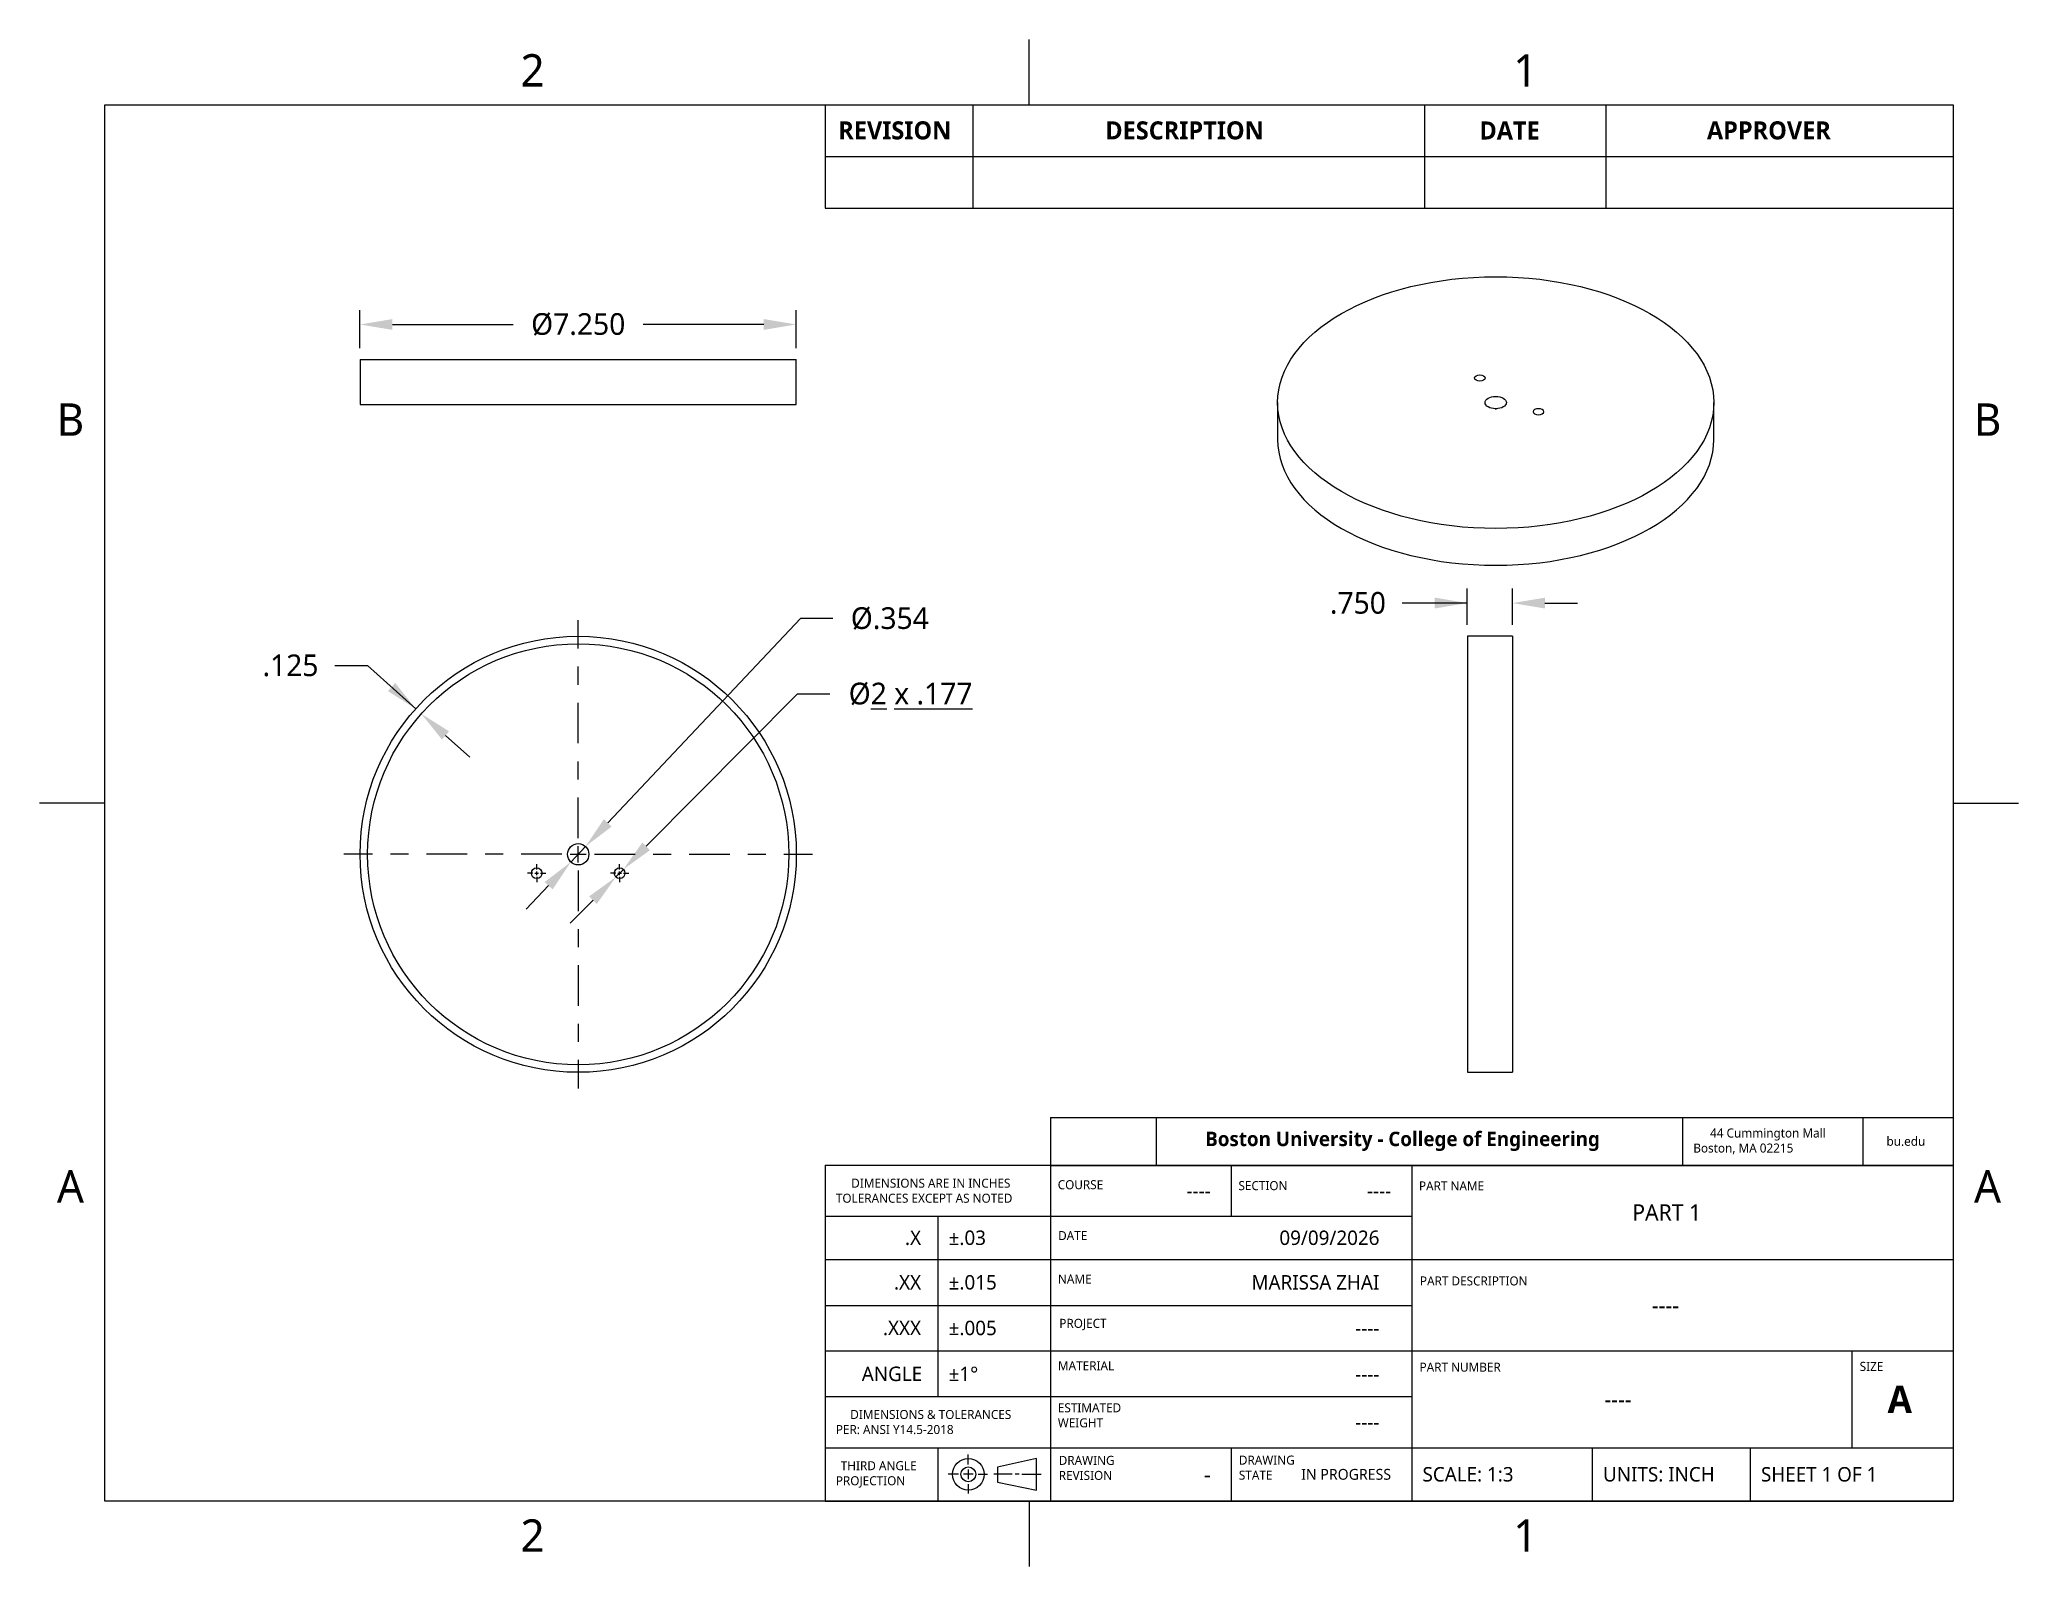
# Model space of a CAD drawing. Extents: x 0 to 11, y 0 to 8.5.
import ezdxf

# ---------------------------------------------------------------- set-up
doc = ezdxf.new("R2010")
doc.units = 0
doc.header["$LTSCALE"] = 0.5
doc.header["$MEASUREMENT"] = 0
doc.header["$PDMODE"] = 33
doc.header["$PDSIZE"] = 0.03937
doc.linetypes.add('CENTER', pattern=[0.72, 0.45, -0.09, 0.09, -0.09])
doc.layers.get('DEFPOINTS').update_dxf_attribs({"linetype": 'CONTINUOUS'})
for name, color, linetype in [('ANNOTATION_TEXT', 7, 'CONTINUOUS'), ('BORDER_FRAME', 7, 'CONTINUOUS'), ('BORDER_ZONES', 7, 'CONTINUOUS'), ('CENTERMARKS', 7, 'CONTINUOUS'), ('TABLES', 7, 'CONTINUOUS'), ('TITLE_BLOCK', 7, 'CONTINUOUS'), ('VISIBLE', 7, 'CONTINUOUS')]:
    doc.layers.add(name, color=color, linetype=linetype)
doc.styles.add('ONSHAPE-CUSTOM-STYLE-NOTE_', font='NotoSans-Regular.ttf')
doc.styles.add('ONSHAPE-STANDARD', font='NotoSans-Regular.ttf')
doc.styles.add('ONSHAPE-STANDARD-DIMENSION', font='')
doc.styles.add('ONSHAPE-STANDARD-TABLE-DAT', font='NotoSans-Regular.ttf')
doc.styles.get('ONSHAPE-STANDARD-DIMENSION').set_extended_font_data('Noto Sans')
doc.dimstyles.new('ONSHAPE-STANDARD$0', dxfattribs={"dimtxt": 0.12, "dimasz": 0.18, "dimexe": 0.08, "dimexo": 0.0625, "dimgap": 0.09, "dimtad": 0, "dimtih": 1, "dimtoh": 1, "dimdec": 3, "dimzin": 7, "dimtxsty": 'ONSHAPE-STANDARD-DIMENSION', "dimcen": 0.09, "dimclrd": 7, "dimclre": 7, "dimclrt": 7, "dimadec": 1, "dimazin": 3, "dimtfac": 1, "dimtdec": 3, "dimtofl": 0, "dimtmove": 0, "dimatfit": 3, "dimtolj": 1, "dimtzin": 7})
doc.dimstyles.new('ONSHAPE-STANDARD$3', dxfattribs={"dimtxt": 0.12, "dimasz": 0.18, "dimexe": 0.08, "dimexo": 0.0625, "dimgap": 0.09, "dimtad": 0, "dimtih": 1, "dimtoh": 1, "dimdec": 3, "dimzin": 7, "dimtxsty": 'ONSHAPE-STANDARD-DIMENSION', "dimcen": 0, "dimclrd": 7, "dimclre": 7, "dimclrt": 7, "dimadec": 1, "dimazin": 3, "dimtfac": 1, "dimtdec": 3, "dimtofl": 0, "dimtmove": 0, "dimatfit": 3, "dimtolj": 1, "dimtzin": 7})

# ---------------------------------------------------------------- blocks, each defined once
blk = doc.blocks.new('*T4')
at = {"layer": 'TITLE_BLOCK', "linetype": 'BYBLOCK'}
for p, q in [((0, 0), (6.25, 0)), ((0, 0), (0, -1.862)), ((1.25, 0), (1.25, -1.862)), ((2.25, 0), (2.25, -0.282)), ((3.25, 0), (3.25, -0.522)), ((6.25, 0), (6.25, -1.862)), ((0, -0.282), (3.25, -0.282)), ((0.625, -0.282), (0.625, -1.282)), ((0, -0.522), (6.25, -0.522)), ((3.25, -0.522), (3.25, -1.029)), ((0, -0.776), (3.25, -0.776)), ((0, -1.029), (6.25, -1.029)), ((3.25, -1.029), (3.25, -1.565)), ((5.688, -1.029), (5.688, -1.565)), ((0, -1.282), (3.25, -1.282)), ((0, -1.565), (6.25, -1.565)), ((0.625, -1.565), (0.625, -1.862)), ((2.25, -1.565), (2.25, -1.862)), ((3.25, -1.565), (3.25, -1.862)), ((4.25, -1.565), (4.25, -1.862)), ((5.125, -1.565), (5.125, -1.862)), ((0, -1.862), (6.25, -1.862))]:
    blk.add_line(p, q, dxfattribs=at)
at = {"layer": 'TITLE_BLOCK', "attachment_point": 4, "style": 'ONSHAPE-STANDARD-TABLE-DAT'}
for s, insert, char_height, width in [('{\\fNoto Sans|b0|i0|c0|p0;\\W5.02049; }DIMENSIONS ARE IN INCHES {\\fNoto Sans|b0|i0|c0|p0;\\W5.02049; }TOLERANCES EXCEPT AS NOTED', (0.06, -0.141), 0.05, 1.13), ('{\\fNoto Sans|b0|i0|c0|p0;\\W8.51692;   }----', (1.31, -0.141), 0.08, 0.88), ('{\\fNoto Sans|b0|i0|c0|p0;\\W8.51692;   }----', (2.31, -0.141), 0.08, 0.88), ('{\\fNoto Sans|b0|i0|c0|p0;\\W9.52937;    }PART 1', (3.31, -0.261), 0.09, 2.88), ('{\\fNoto Sans|b0|i0|c0|p0;\\W7.07307;  }.X', (0.06, -0.402), 0.08, 0.505), ('±.03', (0.685, -0.402), 0.08, 0.505), ('{\\fNoto Sans|b0|i0|c0|p0;\\W8.91053;     }09/09/2026', (1.31, -0.402), 0.08, 1.88), ('{\\fNoto Sans|b0|i0|c0|p0;\\W5.94525;  }.XX', (0.06, -0.649), 0.08, 0.505), ('±.015', (0.685, -0.649), 0.08, 0.505), ('{\\fNoto Sans|b0|i0|c0|p0;\\W9.71147;    }MARISSA ZHAI', (1.31, -0.649), 0.08, 1.88), ('{\\fNoto Sans|b0|i0|c0|p0;\\W9.63487; }.XXX', (0.06, -0.902), 0.08, 0.505), ('±.005', (0.685, -0.902), 0.08, 0.505), ('{\\fNoto Sans|b0|i0|c0|p0;\\W8.33440;     }----', (3.31, -0.776), 0.09, 2.88), ('{\\fNoto Sans|b0|i0|c0|p0;\\W8.57760;       }----', (1.31, -0.902), 0.08, 1.88), ('{\\fNoto Sans|b0|i0|c0|p0;\\W5.30404; }ANGLE', (0.06, -1.156), 0.08, 0.505), ('±1°', (0.685, -1.156), 0.08, 0.505), ('{\\fNoto Sans|b0|i0|c0|p0;\\W8.57760;       }----', (1.31, -1.156), 0.08, 1.88), ('{\\fNoto Sans|b0|i0|c0|p0;\\W8.26222;    }----', (3.31, -1.297), 0.09, 2.3175), ('{\\fNoto Sans|b1|i0|c0|p0;\\W2.74211; }{\\fNoto Sans|b1|i0|c0|p0;A}', (5.747, -1.297), 0.15, 0.4425), ('{\\fNoto Sans|b0|i0|c0|p0;\\W4.72350; }DIMENSIONS & TOLERANCES   {\\fNoto Sans|b0|i0|c0|p0;\\W4.72350; }PER: ANSI Y14.5-2018', (0.06, -1.423), 0.05, 1.13), ('{\\fNoto Sans|b0|i0|c0|p0;\\W8.57760;       }----', (1.31, -1.423), 0.08, 1.88), ('{\\fNoto Sans|b0|i0|c0|p0;\\W1.60695; }THIRD ANGLE {\\fNoto Sans|b0|i0|c0|p0;\\W1.60695; }PROJECTION', (0.06, -1.713), 0.05, 0.505), ('{\\fNoto Sans|b0|i0|c0|p0;\\W8.63144;   }-', (1.31, -1.713), 0.09, 0.88), ('{\\fNoto Sans|b0|i0|c0|p0;\\W8.06454;  }IN PROGRESS', (2.31, -1.713), 0.06, 0.88), ('SCALE: 1:3', (3.31, -1.713), 0.08, 0.88), ('UNITS: INCH', (4.31, -1.713), 0.08, 0.755), ('SHEET 1 OF 1', (5.185, -1.713), 0.08, 1.005)]:
    blk.add_mtext(s, dxfattribs=dict(at, insert=insert, char_height=char_height, width=width))
blk = doc.blocks.new('*T5')
at = {"layer": 'TITLE_BLOCK', "linetype": 'BYBLOCK'}
for p, q in [((0, 0), (5, 0)), ((0, 0), (0, -0.266)), ((0.585, 0), (0.585, -0.266)), ((3.5, 0), (3.5, -0.266)), ((4.5, 0), (4.5, -0.266)), ((5, 0), (5, -0.266)), ((0, -0.266), (5, -0.266))]:
    blk.add_line(p, q, dxfattribs=at)
at = {"layer": 'TITLE_BLOCK', "attachment_point": 4, "style": 'ONSHAPE-STANDARD-TABLE-DAT'}
for s, insert, char_height, width in [('{\\fNoto Sans|b1|i0|c0|p0;\\W7.78313; }{\\fNoto Sans|b1|i0|c0|p0;Boston University - College of Engineering}', (0.645, -0.133), 0.08, 2.795), ('{\\fNoto Sans|b0|i0|c0|p0;\\W5.46128; }44 Cummington Mall {\\fNoto Sans|b0|i0|c0|p0;\\W5.46128; }Boston, MA 02215', (3.56, -0.133), 0.05, 0.88), ('{\\fNoto Sans|b0|i0|c0|p0;\\W4.13609; }bu.edu', (4.56, -0.133), 0.05, 0.38), ('{\\fNoto Sans|b1|i0|c0|p0;\\W8.01950;  }{\\fNoto Sans|b1|i0|c0|p0;   }', (0.06, -0.133), 0.08, 0.465)]:
    blk.add_mtext(s, dxfattribs=dict(at, insert=insert, char_height=char_height, width=width))
blk = doc.blocks.new('*T6')
at = {"layer": 'TABLES', "color": 0, "linetype": 'BYBLOCK'}
for p, q in [((0, 0), (6.25, 0)), ((0, 0), (0, -0.573)), ((0.819, 0), (0.819, -0.573)), ((3.321, 0), (3.321, -0.573)), ((4.326, 0), (4.326, -0.573)), ((6.25, 0), (6.25, -0.573)), ((0, -0.287), (6.25, -0.287)), ((0, -0.573), (6.25, -0.573))]:
    blk.add_line(p, q, dxfattribs=at)
at = {"layer": 'TABLES', "color": 0, "char_height": 0.1, "attachment_point": 4, "style": 'ONSHAPE-STANDARD-TABLE-DAT'}
for s, insert, width in [('{\\fNoto Sans|b1|i0|c0|p0;\\W0.39507; }{\\fNoto Sans|b1|i0|c0|p0;REVISION}', (0.06, -0.143), 0.69941), ('{\\fNoto Sans|b1|i0|c0|p0;\\W9.94065;  }{\\fNoto Sans|b1|i0|c0|p0;DESCRIPTION}', (0.879, -0.143), 2.38166), ('{\\fNoto Sans|b1|i0|c0|p0;\\W7.20343; }{\\fNoto Sans|b1|i0|c0|p0;DATE}', (3.381, -0.143), 0.88484), ('{\\fNoto Sans|b1|i0|c0|p0;\\W7.37175;  }{\\fNoto Sans|b1|i0|c0|p0;APPROVER}', (4.386, -0.143), 1.80409)]:
    blk.add_mtext(s, dxfattribs=dict(at, insert=insert, width=width))
blk = doc.blocks.new('*D7')
at = {"layer": 'ANNOTATION_TEXT', "color": 7}
for p, q in [((7.947, 5.237), (7.947, 5.438)), ((8.197, 5.237), (8.197, 5.438)), ((7.947, 5.358), (7.587, 5.358)), ((7.767, 5.358), (7.587, 5.358)), ((8.377, 5.358), (8.557, 5.358))]:
    blk.add_line(p, q, dxfattribs=at)
for points in [[(7.767, 5.328), (7.767, 5.388), (7.947, 5.358)], [(8.377, 5.388), (8.377, 5.328), (8.197, 5.358)]]:
    blk.add_solid(points, dxfattribs=at)
at = {"layer": 'DEFPOINTS', "color": 0}
for p in [(8.197, 5.358), (8.197, 5.358), (7.947, 5.174), (8.197, 5.174)]:
    blk.add_point(p, dxfattribs=at)
at = {"layer": 'ANNOTATION_TEXT', "color": 7, "insert": (7.341, 5.358), "char_height": 0.12, "attachment_point": 5, "style": 'ONSHAPE-STANDARD-DIMENSION'}
blk.add_mtext('\\A1;.750', dxfattribs=at)
blk = doc.blocks.new('*D8')
at = {"layer": 'ANNOTATION_TEXT', "color": 7}
for p, q in [((1.674, 5.012), (1.854, 5.012)), ((1.854, 5.012), (2.122, 4.772)), ((2.287, 4.624), (2.421, 4.504))]:
    blk.add_line(p, q, dxfattribs=at)
for points in [[(1.968, 4.87), (2.008, 4.915), (2.122, 4.772)], [(2.307, 4.647), (2.267, 4.602), (2.153, 4.744)]]:
    blk.add_solid(points, dxfattribs=at)
at = {"layer": 'DEFPOINTS', "color": 0}
for p in [(2.122, 4.772), (2.122, 4.772), (2.122, 4.772), (2.153, 4.744)]:
    blk.add_point(p, dxfattribs=at)
at = {"layer": 'ANNOTATION_TEXT', "color": 7, "insert": (1.428, 5.012), "char_height": 0.12, "attachment_point": 5, "style": 'ONSHAPE-STANDARD-DIMENSION'}
blk.add_mtext('\\A1;.125', dxfattribs=at)
blk = doc.blocks.new('*D9')
at = {"layer": 'ANNOTATION_TEXT', "color": 7}
for p, q in [((4.253, 5.272), (3.186, 4.14)), ((4.433, 5.272), (4.253, 5.272)), ((2.981, 3.923), (3.062, 4.009)), ((2.858, 3.792), (2.734, 3.661))]:
    blk.add_line(p, q, dxfattribs=at)
for points in [[(3.164, 4.16), (3.207, 4.119), (3.062, 4.009)], [(2.88, 3.771), (2.836, 3.812), (2.981, 3.923)]]:
    blk.add_solid(points, dxfattribs=at)
at = {"layer": 'DEFPOINTS', "color": 0}
for p in [(3.062, 4.009), (2.981, 3.923)]:
    blk.add_point(p, dxfattribs=at)
at = {"layer": 'ANNOTATION_TEXT', "color": 7, "insert": (4.748, 5.272), "char_height": 0.12, "attachment_point": 5, "style": 'ONSHAPE-STANDARD-DIMENSION'}
blk.add_mtext('\\A1;%%c.354', dxfattribs=at)
blk = doc.blocks.new('*D10')
at = {"layer": 'ANNOTATION_TEXT', "color": 7}
for p, q in [((4.235, 4.854), (3.399, 4.01)), ((4.415, 4.854), (4.235, 4.854)), ((3.231, 3.84), (3.272, 3.882)), ((3.104, 3.712), (2.977, 3.584))]:
    blk.add_line(p, q, dxfattribs=at)
for points in [[(3.377, 4.031), (3.42, 3.989), (3.272, 3.882)], [(3.125, 3.691), (3.083, 3.733), (3.231, 3.84)]]:
    blk.add_solid(points, dxfattribs=at)
at = {"layer": 'DEFPOINTS', "color": 0}
for p in [(3.231, 3.84), (3.272, 3.882)]:
    blk.add_point(p, dxfattribs=at)
at = {"layer": 'ANNOTATION_TEXT', "color": 7, "insert": (4.863, 4.854), "char_height": 0.12, "attachment_point": 5, "style": 'ONSHAPE-STANDARD-DIMENSION'}
blk.add_mtext('\\A1;%%c\\L2 x .177\\l', dxfattribs=at)
blk = doc.blocks.new('*D11')
at = {"layer": 'ANNOTATION_TEXT', "color": 7}
for p, q in [((1.813, 6.771), (1.813, 6.982)), ((4.23, 6.771), (4.23, 6.982)), ((1.993, 6.902), (2.662, 6.902)), ((4.05, 6.902), (3.382, 6.902))]:
    blk.add_line(p, q, dxfattribs=at)
for points in [[(1.993, 6.932), (1.993, 6.872), (1.813, 6.902)], [(4.05, 6.872), (4.05, 6.932), (4.23, 6.902)]]:
    blk.add_solid(points, dxfattribs=at)
at = {"layer": 'DEFPOINTS', "color": 0}
for p in [(4.23, 6.902), (4.23, 6.902), (1.813, 6.708), (4.23, 6.708)]:
    blk.add_point(p, dxfattribs=at)
at = {"layer": 'ANNOTATION_TEXT', "color": 7, "insert": (3.022, 6.902), "char_height": 0.12, "attachment_point": 5, "style": 'ONSHAPE-STANDARD-DIMENSION'}
blk.add_mtext('\\A1;%%c7.250', dxfattribs=at)

msp = doc.modelspace()

# ---------------------------------------------------------------- linework, layer by layer
at = {"layer": 'BORDER_FRAME'}
for p, q in [((0.399, 0.38), (0.399, 8.12)), ((0.399, 8.12), (10.639, 8.12)), ((10.639, 8.12), (10.639, 0.38)), ((10.639, 0.38), (0.399, 0.38))]:
    msp.add_line(p, q, dxfattribs=at)
at = {"layer": 'BORDER_ZONES'}
for p, q in [((5.519, 8.12), (5.519, 8.481)), ((0.399, 4.25), (0.038, 4.25)), ((10.639, 4.25), (11, 4.25)), ((5.519, 0.38), (5.519, 0.019))]:
    msp.add_line(p, q, dxfattribs=at)
at = {"layer": 'CENTERMARKS', "linetype": 'CENTER'}
for p, q in [((3.02167, 4.05573), (3.02167, 5.26407)), ((2.93167, 3.96573), (1.72333, 3.96573)), ((3.11167, 3.96573), (4.32, 3.96573)), ((2.77134, 3.86075), (2.74181, 3.86075)), ((2.79201, 3.88142), (2.79201, 3.91094)), ((2.79201, 3.84008), (2.79201, 3.81055)), ((2.81268, 3.86075), (2.84221, 3.86075)), ((3.02167, 3.87573), (3.02167, 2.6674)), ((3.23066, 3.86075), (3.20113, 3.86075)), ((3.25133, 3.88142), (3.25133, 3.91094)), ((3.25133, 3.84008), (3.25133, 3.81055)), ((3.272, 3.86075), (3.30152, 3.86075))]:
    msp.add_line(p, q, dxfattribs=at)
at = {"layer": 'CENTERMARKS', "linetype": 'CONTINUOUS'}
for p, q in [((2.97667, 3.96573), (3.06667, 3.96573)), ((3.02167, 3.92073), (3.02167, 4.01073)), ((2.78167, 3.86075), (2.80234, 3.86075)), ((2.79201, 3.85041), (2.79201, 3.87108)), ((3.24099, 3.86075), (3.26166, 3.86075)), ((3.25133, 3.85041), (3.25133, 3.87108))]:
    msp.add_line(p, q, dxfattribs=at)
at = {"layer": 'TITLE_BLOCK'}
for p, q in [((5.18289, 0.5836), (5.18289, 0.63953)), ((5.18289, 0.5566), (5.18289, 0.5026)), ((5.56089, 0.61727), (5.34489, 0.56984)), ((5.34489, 0.56984), (5.34489, 0.48691)), ((5.56089, 0.44193), (5.56089, 0.61727)), ((5.12889, 0.5296), (5.0707, 0.5296)), ((5.20989, 0.5296), (5.15589, 0.5296)), ((5.18289, 0.4756), (5.18289, 0.42236)), ((5.23689, 0.5296), (5.28968, 0.5296)), ((5.42589, 0.5296), (5.32406, 0.5296)), ((5.34489, 0.48691), (5.56089, 0.44193)), ((5.46369, 0.5296), (5.44209, 0.5296)), ((5.47989, 0.5296), (5.58602, 0.5296))]:
    msp.add_line(p, q, dxfattribs=at)
for radius in [0.08767, 0.04088]:
    msp.add_circle((5.18289, 0.5296), radius, dxfattribs=at)
at = {"layer": 'VISIBLE'}
for p, q in [((1.81333, 6.70813), (4.23, 6.70813)), ((1.81333, 6.70813), (1.81333, 6.45813)), ((4.23, 6.45813), (4.23, 6.70813)), ((6.89605, 6.46908), (6.89605, 6.26495)), ((9.31271, 6.26495), (9.31271, 6.46908)), ((1.81333, 6.45813), (4.23, 6.45813)), ((8.19736, 5.17407), (7.94736, 5.17407)), ((7.94736, 5.17407), (7.94736, 2.7574)), ((8.19736, 5.17407), (8.19736, 2.7574)), ((7.94736, 2.7574), (8.19736, 2.7574))]:
    msp.add_line(p, q, dxfattribs=at)
for centre, radius in [((3.02167, 3.96573), 1.20833), ((3.02167, 3.96573), 1.16667), ((3.02167, 3.96573), 0.05906), ((2.79201, 3.86075), 0.02953), ((3.25133, 3.86075), 0.02953)]:
    msp.add_circle(centre, radius, dxfattribs=at)
for centre, major_axis in [((8.10438, 6.46908), (-1.20833, 0)), ((8.01622, 6.6057), (-0.02953, 0)), ((8.10438, 6.46908), (-0.05906, 0))]:
    msp.add_ellipse(centre, major_axis=major_axis, ratio=0.57735027, dxfattribs=at)
at = {"layer": 'VISIBLE', "extrusion": (0, 0, -1)}
msp.add_ellipse((8.10438, 6.40104), major_axis=(0.05906, 0), ratio=0.57735027, start_param=10.92932375, end_param=11.06182483, dxfattribs=at)
msp.add_ellipse((8.34101, 6.41818), major_axis=(0.02953, 0), ratio=0.57735027, dxfattribs=at)
at = {"layer": 'VISIBLE'}
msp.add_ellipse((8.10438, 6.26495), major_axis=(-1.20833, 0), ratio=0.57735027, start_param=0, end_param=3.14159265, dxfattribs=at)

# ---------------------------------------------------------------- block references
at = {"layer": 'TABLES'}
msp.add_blockref('*T6', (4.389, 8.12), dxfattribs=at)
at = {"layer": 'TITLE_BLOCK'}
for name, p in [('*T5', (5.639, 2.50789)), ('*T4', (4.389, 2.24199))]:
    msp.add_blockref(name, p, dxfattribs=at)

# ---------------------------------------------------------------- texts
at = {"layer": 'BORDER_ZONES', "char_height": 0.18, "attachment_point": 5, "style": 'ONSHAPE-STANDARD'}
for s, insert in [('2', (2.769, 8.31)), ('1', (8.269, 8.31)), ('B', (0.209, 6.375)), ('B', (10.829, 6.375)), ('A', (0.209, 2.125)), ('A', (10.829, 2.125)), ('2', (2.769, 0.19)), ('1', (8.269, 0.19))]:
    msp.add_mtext(s, dxfattribs=dict(at, insert=insert))
at = {"layer": 'TITLE_BLOCK', "char_height": 0.05, "attachment_point": 1}
for s, insert, width, style in [('COURSE', (5.67807, 2.15956), 0.2615463, 'ONSHAPE-STANDARD'), ('SECTION', (6.6792, 2.15439), 0.305927, 'ONSHAPE-STANDARD'), ('PART NAME', (7.67929, 2.15296), 0.4019454, 'ONSHAPE-STANDARD'), ('DATE', (5.68024, 1.87749), 0.1947899, 'ONSHAPE-STANDARD'), ('NAME', (5.6793, 1.63681), 0.4177929, 'ONSHAPE-STANDARD'), ('PART DESCRIPTION', (7.68474, 1.62628), 0.6889492, 'ONSHAPE-STANDARD'), ('PROJECT', (5.68689, 1.39125), 0.2079157, 'ONSHAPE-STANDARD'), ('MATERIAL', (5.67935, 1.15616), 0.346138, 'ONSHAPE-STANDARD'), ('PART NUMBER', (7.68249, 1.14855), 0.5400179, 'ONSHAPE-STANDARD'), ('SIZE', (10.12056, 1.15257), 0.4177929, 'ONSHAPE-STANDARD'), ('ESTIMATED\\PWEIGHT', (5.67865, 0.92333), 0.4177929, 'ONSHAPE-CUSTOM-STYLE-NOTE_'), ('DRAWING REVISION', (5.68364, 0.63186), 0.4177929, 'ONSHAPE-STANDARD'), ('DRAWING\\PSTATE', (6.68173, 0.63333), 0.2148576, 'ONSHAPE-STANDARD')]:
    msp.add_mtext(s, dxfattribs=dict(at, insert=insert, width=width, style=style))

# ---------------------------------------------------------------- dimensions: what is measured, and where the dimension line sits
at = {"layer": 'ANNOTATION_TEXT'}
for base, p1, p2, override, picture, middle in [((4.23, 6.90192), (1.81333, 6.70813, -0.60417), (4.23, 6.70813, -0.60417), {"dimscale": 1, "dimlfac": 3, "dimpost": '%%c<>'}, '*D11', (3.02167, 6.90192)), ((8.19736, 5.35848), (7.94736, 5.17407), (8.19736, 5.17407), {"dimscale": 1, "dimlfac": 3, "dimpost": ''}, '*D7', (7.34144, 5.35848))]:
    dim = msp.add_linear_dim(base=base, p1=p1, p2=p2, dimstyle='ONSHAPE-STANDARD$0', override=override, dxfattribs=at)
    dim.commit()
    dim.dimension.update_dxf_attribs({"geometry": picture, "text_midpoint": middle, "dimtype": 160})
dim = msp.add_diameter_dim_2p(p1=(2.98116, 3.92276, -0.04167), p2=(3.06218, 4.0087, -0.04167), dimstyle='ONSHAPE-STANDARD$3', override={"dimscale": 1, "dimlfac": 3, "dimpost": '%%c<>', "dimtofl": 1, "dimtmove": 0, "dimatfit": 3}, dxfattribs=at)
dim.commit()
dim.dimension.update_dxf_attribs({"geometry": '*D9', "text_midpoint": (4.74775, 5.27209), "dimtype": 163})
dim = msp.add_linear_dim(base=(2.12185, 4.7722), p1=(2.15287, 4.74439, 0.125), p2=(2.12185, 4.7722, 0.125), angle=138.131622, dimstyle='ONSHAPE-STANDARD$0', override={"dimscale": 1, "dimlfac": 3, "dimpost": '', "dimse1": 1, "dimse2": 1}, dxfattribs=at)
dim.commit()
dim.dimension.update_dxf_attribs({"geometry": '*D8', "text_midpoint": (1.42849, 5.01247), "dimtype": 161})
dim = msp.add_diameter_dim_2p(p1=(3.23055, 3.83976, -0.04167), p2=(3.2721, 3.88173, -0.04167), text='%%c%%u2 x .177', dimstyle='ONSHAPE-STANDARD$3', override={"dimscale": 1, "dimlfac": 3, "dimpost": '%%c<>', "dimtofl": 1, "dimtmove": 0, "dimatfit": 3}, dxfattribs=at)
dim.commit()
dim.dimension.update_dxf_attribs({"geometry": '*D10', "text_midpoint": (4.86265, 4.85421), "dimtype": 163})

doc.saveas('drawing.dxf')
